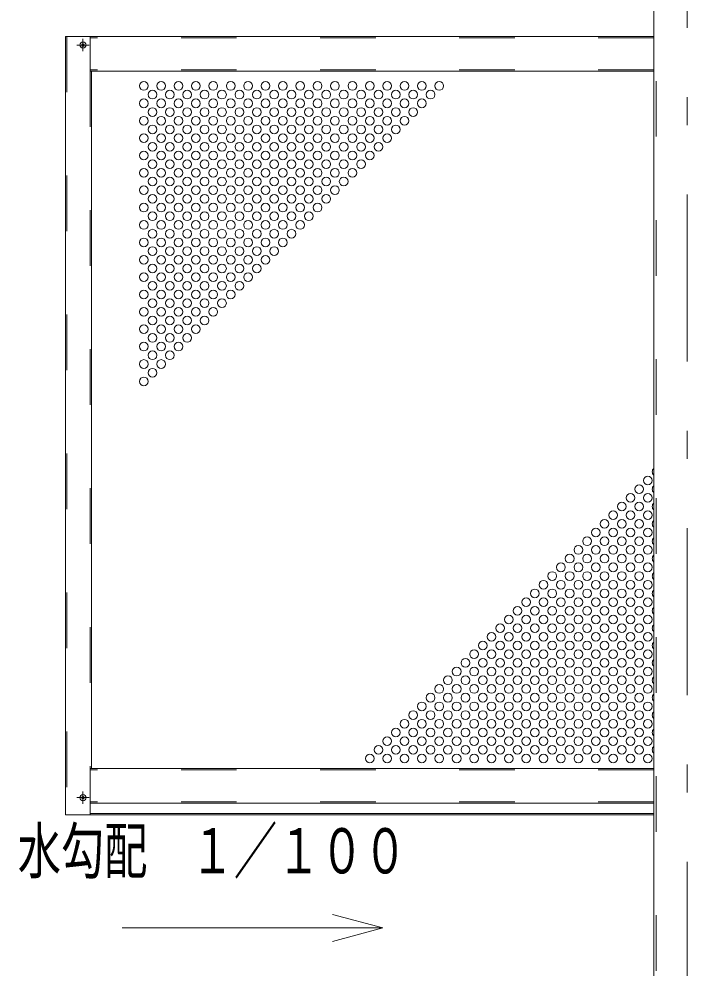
# Model space of a CAD drawing. Units: millimetres, scale not verified. Extents: x -23352 to 23352, y -10500 to 10500.
# Drawn here: x 14094 to 16015, y 1730 to 4460 of the extents above; entities that cross this region are included whole.
import ezdxf
from ezdxf.enums import TextEntityAlignment as Align

# ---------------------------------------------------------------- set-up
doc = ezdxf.new("R2010")
doc.units = ezdxf.units.MM
doc.header["$LTSCALE"] = 40
doc.linetypes.add('USER2', pattern=[10, 4, -6])
doc.linetypes.add('USER3', pattern=[24, 12, -5, 2, -5])
for name, color, linetype, lineweight in [('0-6_2-0BOLD', 7, 'Continuous', 18), ('0-7_2-1HIDDEN', 3, 'USER2', 18), ('0-8_2-2CENTER', 3, 'USER3', 18), ('0-9_2-4THIN', 4, 'Continuous', 18), ('0-A_2-5DIM', 3, 'Continuous', 18)]:
    doc.layers.add(name, color=color, linetype=linetype, lineweight=lineweight)
doc.styles.add('ＭＳ ゴシック', font='')
doc.styles.get('ＭＳ ゴシック').set_extended_font_data('MS Gothic')

msp = doc.modelspace()

# ---------------------------------------------------------------- linework, layer by layer
at = {"layer": '0-6_2-0BOLD'}
for p, q in [((15920.09, 5074.56), (15920.09, 1469.93)), ((14227.96, 4409.93), (14227.96, 2169.93)), ((15920.09, 4409.93), (14227.96, 4409.93)), ((14298.96, 4309.93), (14298.96, 4409.93)), ((14276.3, 4385.45), (14274.82, 4386.98)), ((14276.3, 4384.41), (14274.82, 4382.88)), ((14277.44, 4386.6), (14275.91, 4388.07)), ((14277.44, 4383.26), (14275.91, 4381.79)), ((14278.48, 4386.6), (14280.01, 4388.07)), ((14278.48, 4383.26), (14280.01, 4381.79)), ((14279.63, 4385.45), (14281.1, 4386.98)), ((14279.63, 4384.41), (14281.1, 4382.88)), ((15920.09, 4309.93), (14298.96, 4309.93)), ((14302.96, 4309.93), (14302.96, 2303.43)), ((14276.3, 2220.45), (14274.82, 2221.98)), ((14276.3, 2219.41), (14274.82, 2217.88)), ((14277.44, 2221.6), (14275.91, 2223.07)), ((14277.44, 2218.26), (14275.91, 2216.79)), ((14278.48, 2221.6), (14280.01, 2223.07)), ((14278.48, 2218.26), (14280.01, 2216.79)), ((14279.63, 2220.45), (14281.1, 2221.98)), ((14279.63, 2219.41), (14281.1, 2217.88)), ((15920.09, 2203.43), (14298.96, 2203.43)), ((15920.09, 2169.93), (14227.96, 2169.93)), ((15920.09, 2173.93), (14298.96, 2173.93))]:
    msp.add_line(p, q, dxfattribs=at)
msp.add_lwpolyline([(15920.09, 2303.43), (14298.96, 2303.43), (14298.96, 2169.93)], dxfattribs=at)
for centre in [(14277.96, 4384.93), (14277.96, 2219.93)]:
    msp.add_circle(centre, 8.85, dxfattribs=at)
for centre, radius, start, end in [((14277.96, 4384.93), 3.75, 123.11206, 146.88794), ((14277.96, 4384.93), 3.75, 213.11206, 236.88794), ((14275.76, 4384.93), 0.75, 315.99959, 44.00041), ((14277.96, 4387.14), 0.75, 225.99959, 314.00041), ((14277.96, 4382.72), 0.75, 45.99959, 134.00041), ((14280.17, 4384.93), 0.75, 135.99959, 224.00041), ((14277.96, 4384.93), 3.75, 33.11206, 56.88794), ((14277.96, 4384.93), 3.75, 303.11206, 326.88794), ((14277.96, 2219.93), 3.75, 123.11206, 146.88794), ((14277.96, 2219.93), 3.75, 213.11206, 236.88794), ((14275.76, 2219.93), 0.75, 315.99959, 44.00041), ((14277.96, 2222.14), 0.75, 225.99959, 314.00041), ((14277.96, 2217.72), 0.75, 45.99959, 134.00041), ((14280.17, 2219.93), 0.75, 135.99959, 224.00041), ((14277.96, 2219.93), 3.75, 33.11206, 56.88794), ((14277.96, 2219.93), 3.75, 303.11206, 326.88794)]:
    msp.add_arc(centre, radius, start, end, dxfattribs=at)
at = {"layer": '0-7_2-1HIDDEN'}
for p, q in [((15927.09, 5081.56), (15927.09, 1469.93)), ((14231.96, 4409.93), (14231.96, 2169.93)), ((15920.09, 4405.93), (14298.96, 4405.93)), ((15920.09, 4313.93), (14298.96, 4313.93)), ((14298.96, 4309.93), (14298.96, 2303.43)), ((15920.09, 2299.43), (14298.96, 2299.43)), ((15920.09, 2207.43), (14298.96, 2207.43))]:
    msp.add_line(p, q, dxfattribs=at)
at = {"layer": '0-8_2-2CENTER'}
for p, q in [((16015.46, 6834.72), (16015.46, -93.2)), ((14277.96, 4402.63), (14277.96, 4367.23)), ((14260.26, 4384.93), (14295.66, 4384.93)), ((14260.26, 2219.93), (14295.66, 2219.93)), ((14277.96, 2237.63), (14277.96, 2202.23))]:
    msp.add_line(p, q, dxfattribs=at)
at = {"layer": '0-9_2-4THIN'}
for centre in [(14452.94, 4267.43), (14502.94, 4267.43), (14552.94, 4267.43), (14602.94, 4267.43), (14652.94, 4267.43), (14702.94, 4267.43), (14752.94, 4267.43), (14802.94, 4267.43), (14852.94, 4267.43), (14902.94, 4267.43), (14952.94, 4267.43), (15002.94, 4267.43), (15052.94, 4267.43), (15102.94, 4267.43), (15152.94, 4267.43), (15202.94, 4267.43), (15252.94, 4267.43), (15302.94, 4267.43), (14477.94, 4242.43), (14527.94, 4242.43), (14577.94, 4242.43), (14627.94, 4242.43), (14677.94, 4242.43), (14727.94, 4242.43), (14777.94, 4242.43), (14827.94, 4242.43), (14877.94, 4242.43), (14927.94, 4242.43), (14977.94, 4242.43), (15027.94, 4242.43), (15077.94, 4242.43), (15127.94, 4242.43), (15177.94, 4242.43), (15227.94, 4242.43), (15277.94, 4242.43), (14452.94, 4217.43), (14502.94, 4217.43), (14552.94, 4217.43), (14602.94, 4217.43), (14652.94, 4217.43), (14702.94, 4217.43), (14752.94, 4217.43), (14802.94, 4217.43), (14852.94, 4217.43), (14902.94, 4217.43), (14952.94, 4217.43), (15002.94, 4217.43), (15052.94, 4217.43), (15102.94, 4217.43), (15152.94, 4217.43), (15202.94, 4217.43), (15252.94, 4217.43), (14452.94, 4167.43), (14477.94, 4192.43), (14502.94, 4167.43), (14527.94, 4192.43), (14552.94, 4167.43), (14577.94, 4192.43), (14602.94, 4167.43), (14627.94, 4192.43), (14652.94, 4167.43), (14677.94, 4192.43), (14702.94, 4167.43), (14727.94, 4192.43), (14752.94, 4167.43), (14777.94, 4192.43), (14802.94, 4167.43), (14827.94, 4192.43), (14852.94, 4167.43), (14877.94, 4192.43), (14902.94, 4167.43), (14927.94, 4192.43), (14952.94, 4167.43), (14977.94, 4192.43), (15002.94, 4167.43), (15027.94, 4192.43), (15052.94, 4167.43), (15077.94, 4192.43), (15102.94, 4167.43), (15127.94, 4192.43), (15152.94, 4167.43), (15177.94, 4192.43), (15202.94, 4167.43), (15227.94, 4192.43), (14477.94, 4142.43), (14527.94, 4142.43), (14577.94, 4142.43), (14627.94, 4142.43), (14677.94, 4142.43), (14727.94, 4142.43), (14777.94, 4142.43), (14827.94, 4142.43), (14877.94, 4142.43), (14927.94, 4142.43), (14977.94, 4142.43), (15027.94, 4142.43), (15077.94, 4142.43), (15127.94, 4142.43), (15177.94, 4142.43), (14452.94, 4117.43), (14502.94, 4117.43), (14552.94, 4117.43), (14602.94, 4117.43), (14652.94, 4117.43), (14702.94, 4117.43), (14752.94, 4117.43), (14802.94, 4117.43), (14852.94, 4117.43), (14902.94, 4117.43), (14952.94, 4117.43), (15002.94, 4117.43), (15052.94, 4117.43), (15102.94, 4117.43), (15152.94, 4117.43), (14477.94, 4092.43), (14527.94, 4092.43), (14577.94, 4092.43), (14627.94, 4092.43), (14677.94, 4092.43), (14727.94, 4092.43), (14777.94, 4092.43), (14827.94, 4092.43), (14877.94, 4092.43), (14927.94, 4092.43), (14977.94, 4092.43), (15027.94, 4092.43), (15077.94, 4092.43), (15127.94, 4092.43), (14452.94, 4067.43), (14502.94, 4067.43), (14552.94, 4067.43), (14602.94, 4067.43), (14652.94, 4067.43), (14702.94, 4067.43), (14752.94, 4067.43), (14802.94, 4067.43), (14852.94, 4067.43), (14902.94, 4067.43), (14952.94, 4067.43), (15002.94, 4067.43), (15052.94, 4067.43), (15102.94, 4067.43), (14477.94, 4042.43), (14527.94, 4042.43), (14577.94, 4042.43), (14627.94, 4042.43), (14677.94, 4042.43), (14727.94, 4042.43), (14777.94, 4042.43), (14827.94, 4042.43), (14877.94, 4042.43), (14927.94, 4042.43), (14977.94, 4042.43), (15027.94, 4042.43), (15077.94, 4042.43), (14452.94, 4017.43), (14502.94, 4017.43), (14552.94, 4017.43), (14602.94, 4017.43), (14652.94, 4017.43), (14702.94, 4017.43), (14752.94, 4017.43), (14802.94, 4017.43), (14852.94, 4017.43), (14902.94, 4017.43), (14952.94, 4017.43), (15002.94, 4017.43), (15052.94, 4017.43), (14477.94, 3992.43), (14527.94, 3992.43), (14577.94, 3992.43), (14627.94, 3992.43), (14677.94, 3992.43), (14727.94, 3992.43), (14777.94, 3992.43), (14827.94, 3992.43), (14877.94, 3992.43), (14927.94, 3992.43), (14977.94, 3992.43), (15027.94, 3992.43), (14452.94, 3967.43), (14502.94, 3967.43), (14552.94, 3967.43), (14602.94, 3967.43), (14652.94, 3967.43), (14702.94, 3967.43), (14752.94, 3967.43), (14802.94, 3967.43), (14852.94, 3967.43), (14902.94, 3967.43), (14952.94, 3967.43), (15002.94, 3967.43), (14477.94, 3942.43), (14527.94, 3942.43), (14577.94, 3942.43), (14627.94, 3942.43), (14677.94, 3942.43), (14727.94, 3942.43), (14777.94, 3942.43), (14827.94, 3942.43), (14877.94, 3942.43), (14927.94, 3942.43), (14977.94, 3942.43), (14452.94, 3917.43), (14477.94, 3892.43), (14502.94, 3917.43), (14527.94, 3892.43), (14552.94, 3917.43), (14577.94, 3892.43), (14602.94, 3917.43), (14627.94, 3892.43), (14652.94, 3917.43), (14677.94, 3892.43), (14702.94, 3917.43), (14727.94, 3892.43), (14752.94, 3917.43), (14777.94, 3892.43), (14802.94, 3917.43), (14827.94, 3892.43), (14852.94, 3917.43), (14877.94, 3892.43), (14902.94, 3917.43), (14927.94, 3892.43), (14952.94, 3917.43), (14452.94, 3867.43), (14502.94, 3867.43), (14552.94, 3867.43), (14602.94, 3867.43), (14652.94, 3867.43), (14702.94, 3867.43), (14752.94, 3867.43), (14802.94, 3867.43), (14852.94, 3867.43), (14902.94, 3867.43), (14477.94, 3842.43), (14527.94, 3842.43), (14577.94, 3842.43), (14627.94, 3842.43), (14677.94, 3842.43), (14727.94, 3842.43), (14777.94, 3842.43), (14827.94, 3842.43), (14877.94, 3842.43), (14452.94, 3817.43), (14502.94, 3817.43), (14552.94, 3817.43), (14602.94, 3817.43), (14652.94, 3817.43), (14702.94, 3817.43), (14752.94, 3817.43), (14802.94, 3817.43), (14852.94, 3817.43), (14477.94, 3792.43), (14527.94, 3792.43), (14577.94, 3792.43), (14627.94, 3792.43), (14677.94, 3792.43), (14727.94, 3792.43), (14777.94, 3792.43), (14827.94, 3792.43), (14452.94, 3767.43), (14502.94, 3767.43), (14552.94, 3767.43), (14602.94, 3767.43), (14652.94, 3767.43), (14702.94, 3767.43), (14752.94, 3767.43), (14802.94, 3767.43), (14477.94, 3742.43), (14527.94, 3742.43), (14577.94, 3742.43), (14627.94, 3742.43), (14677.94, 3742.43), (14727.94, 3742.43), (14777.94, 3742.43), (14452.94, 3717.43), (14502.94, 3717.43), (14552.94, 3717.43), (14602.94, 3717.43), (14652.94, 3717.43), (14702.94, 3717.43), (14752.94, 3717.43), (14477.94, 3692.43), (14527.94, 3692.43), (14577.94, 3692.43), (14627.94, 3692.43), (14677.94, 3692.43), (14727.94, 3692.43), (14452.94, 3667.43), (14502.94, 3667.43), (14552.94, 3667.43), (14602.94, 3667.43), (14652.94, 3667.43), (14702.94, 3667.43), (14477.94, 3642.43), (14527.94, 3642.43), (14577.94, 3642.43), (14627.94, 3642.43), (14677.94, 3642.43), (14452.94, 3617.43), (14477.94, 3592.43), (14502.94, 3617.43), (14527.94, 3592.43), (14552.94, 3617.43), (14577.94, 3592.43), (14602.94, 3617.43), (14627.94, 3592.43), (14652.94, 3617.43), (14452.94, 3567.43), (14502.94, 3567.43), (14552.94, 3567.43), (14602.94, 3567.43), (14477.94, 3542.43), (14527.94, 3542.43), (14577.94, 3542.43), (14452.94, 3517.43), (14502.94, 3517.43), (14552.94, 3517.43), (14477.94, 3492.43), (14527.94, 3492.43), (14452.94, 3467.43), (14502.94, 3467.43), (14477.94, 3442.43), (14452.94, 3417.43), (15902.94, 3132.43), (15877.94, 3107.43), (15852.94, 3082.43), (15902.94, 3082.43), (15827.94, 3057.43), (15877.94, 3057.43), (15802.94, 3032.43), (15852.94, 3032.43), (15902.94, 3032.43), (15777.94, 3007.43), (15827.94, 3007.43), (15877.94, 3007.43), (15752.94, 2982.43), (15802.94, 2982.43), (15852.94, 2982.43), (15902.94, 2982.43), (15727.94, 2957.43), (15777.94, 2957.43), (15827.94, 2957.43), (15877.94, 2957.43), (15702.94, 2932.43), (15752.94, 2932.43), (15802.94, 2932.43), (15852.94, 2932.43), (15902.94, 2932.43), (15652.94, 2882.43), (15677.94, 2907.43), (15702.94, 2882.43), (15727.94, 2907.43), (15752.94, 2882.43), (15777.94, 2907.43), (15802.94, 2882.43), (15827.94, 2907.43), (15852.94, 2882.43), (15877.94, 2907.43), (15902.94, 2882.43), (15627.94, 2857.43), (15677.94, 2857.43), (15727.94, 2857.43), (15777.94, 2857.43), (15827.94, 2857.43), (15877.94, 2857.43), (15602.94, 2832.43), (15652.94, 2832.43), (15702.94, 2832.43), (15752.94, 2832.43), (15802.94, 2832.43), (15852.94, 2832.43), (15902.94, 2832.43), (15577.94, 2807.43), (15627.94, 2807.43), (15677.94, 2807.43), (15727.94, 2807.43), (15777.94, 2807.43), (15827.94, 2807.43), (15877.94, 2807.43), (15552.94, 2782.43), (15602.94, 2782.43), (15652.94, 2782.43), (15702.94, 2782.43), (15752.94, 2782.43), (15802.94, 2782.43), (15852.94, 2782.43), (15902.94, 2782.43), (15527.94, 2757.43), (15577.94, 2757.43), (15627.94, 2757.43), (15677.94, 2757.43), (15727.94, 2757.43), (15777.94, 2757.43), (15827.94, 2757.43), (15877.94, 2757.43), (15502.94, 2732.43), (15552.94, 2732.43), (15602.94, 2732.43), (15652.94, 2732.43), (15702.94, 2732.43), (15752.94, 2732.43), (15802.94, 2732.43), (15852.94, 2732.43), (15902.94, 2732.43), (15477.94, 2707.43), (15527.94, 2707.43), (15577.94, 2707.43), (15627.94, 2707.43), (15677.94, 2707.43), (15727.94, 2707.43), (15777.94, 2707.43), (15827.94, 2707.43), (15877.94, 2707.43), (15452.94, 2682.43), (15502.94, 2682.43), (15552.94, 2682.43), (15602.94, 2682.43), (15652.94, 2682.43), (15702.94, 2682.43), (15752.94, 2682.43), (15802.94, 2682.43), (15852.94, 2682.43), (15902.94, 2682.43), (15427.94, 2657.43), (15477.94, 2657.43), (15527.94, 2657.43), (15577.94, 2657.43), (15627.94, 2657.43), (15677.94, 2657.43), (15727.94, 2657.43), (15777.94, 2657.43), (15827.94, 2657.43), (15877.94, 2657.43), (15402.94, 2632.43), (15452.94, 2632.43), (15502.94, 2632.43), (15552.94, 2632.43), (15602.94, 2632.43), (15652.94, 2632.43), (15702.94, 2632.43), (15752.94, 2632.43), (15802.94, 2632.43), (15852.94, 2632.43), (15902.94, 2632.43), (15352.94, 2582.43), (15377.94, 2607.43), (15402.94, 2582.43), (15427.94, 2607.43), (15452.94, 2582.43), (15477.94, 2607.43), (15502.94, 2582.43), (15527.94, 2607.43), (15552.94, 2582.43), (15577.94, 2607.43), (15602.94, 2582.43), (15627.94, 2607.43), (15652.94, 2582.43), (15677.94, 2607.43), (15702.94, 2582.43), (15727.94, 2607.43), (15752.94, 2582.43), (15777.94, 2607.43), (15802.94, 2582.43), (15827.94, 2607.43), (15852.94, 2582.43), (15877.94, 2607.43), (15902.94, 2582.43), (15327.94, 2557.43), (15377.94, 2557.43), (15427.94, 2557.43), (15477.94, 2557.43), (15527.94, 2557.43), (15577.94, 2557.43), (15627.94, 2557.43), (15677.94, 2557.43), (15727.94, 2557.43), (15777.94, 2557.43), (15827.94, 2557.43), (15877.94, 2557.43), (15302.94, 2532.43), (15352.94, 2532.43), (15402.94, 2532.43), (15452.94, 2532.43), (15502.94, 2532.43), (15552.94, 2532.43), (15602.94, 2532.43), (15652.94, 2532.43), (15702.94, 2532.43), (15752.94, 2532.43), (15802.94, 2532.43), (15852.94, 2532.43), (15902.94, 2532.43), (15277.94, 2507.43), (15327.94, 2507.43), (15377.94, 2507.43), (15427.94, 2507.43), (15477.94, 2507.43), (15527.94, 2507.43), (15577.94, 2507.43), (15627.94, 2507.43), (15677.94, 2507.43), (15727.94, 2507.43), (15777.94, 2507.43), (15827.94, 2507.43), (15877.94, 2507.43), (15252.94, 2482.43), (15302.94, 2482.43), (15352.94, 2482.43), (15402.94, 2482.43), (15452.94, 2482.43), (15502.94, 2482.43), (15552.94, 2482.43), (15602.94, 2482.43), (15652.94, 2482.43), (15702.94, 2482.43), (15752.94, 2482.43), (15802.94, 2482.43), (15852.94, 2482.43), (15902.94, 2482.43), (15227.94, 2457.43), (15277.94, 2457.43), (15327.94, 2457.43), (15377.94, 2457.43), (15427.94, 2457.43), (15477.94, 2457.43), (15527.94, 2457.43), (15577.94, 2457.43), (15627.94, 2457.43), (15677.94, 2457.43), (15727.94, 2457.43), (15777.94, 2457.43), (15827.94, 2457.43), (15877.94, 2457.43), (15202.94, 2432.43), (15252.94, 2432.43), (15302.94, 2432.43), (15352.94, 2432.43), (15402.94, 2432.43), (15452.94, 2432.43), (15502.94, 2432.43), (15552.94, 2432.43), (15602.94, 2432.43), (15652.94, 2432.43), (15702.94, 2432.43), (15752.94, 2432.43), (15802.94, 2432.43), (15852.94, 2432.43), (15902.94, 2432.43), (15177.94, 2407.43), (15227.94, 2407.43), (15277.94, 2407.43), (15327.94, 2407.43), (15377.94, 2407.43), (15427.94, 2407.43), (15477.94, 2407.43), (15527.94, 2407.43), (15577.94, 2407.43), (15627.94, 2407.43), (15677.94, 2407.43), (15727.94, 2407.43), (15777.94, 2407.43), (15827.94, 2407.43), (15877.94, 2407.43), (15152.94, 2382.43), (15202.94, 2382.43), (15252.94, 2382.43), (15302.94, 2382.43), (15352.94, 2382.43), (15402.94, 2382.43), (15452.94, 2382.43), (15502.94, 2382.43), (15552.94, 2382.43), (15602.94, 2382.43), (15652.94, 2382.43), (15702.94, 2382.43), (15752.94, 2382.43), (15802.94, 2382.43), (15852.94, 2382.43), (15902.94, 2382.43), (15127.94, 2357.43), (15177.94, 2357.43), (15227.94, 2357.43), (15277.94, 2357.43), (15327.94, 2357.43), (15377.94, 2357.43), (15427.94, 2357.43), (15477.94, 2357.43), (15527.94, 2357.43), (15577.94, 2357.43), (15627.94, 2357.43), (15677.94, 2357.43), (15727.94, 2357.43), (15777.94, 2357.43), (15827.94, 2357.43), (15877.94, 2357.43), (15102.94, 2332.43), (15152.94, 2332.43), (15202.94, 2332.43), (15252.94, 2332.43), (15302.94, 2332.43), (15352.94, 2332.43), (15402.94, 2332.43), (15452.94, 2332.43), (15502.94, 2332.43), (15552.94, 2332.43), (15602.94, 2332.43), (15652.94, 2332.43), (15702.94, 2332.43), (15752.94, 2332.43), (15802.94, 2332.43), (15852.94, 2332.43), (15902.94, 2332.43)]:
    msp.add_circle(centre, 12.5, dxfattribs=at)
for centre in [(15927.94, 3157.43), (15927.94, 3107.43), (15927.94, 3057.43), (15927.94, 3007.43), (15927.94, 2957.43), (15927.94, 2907.43), (15927.94, 2857.43), (15927.94, 2807.43), (15927.94, 2757.43), (15927.94, 2707.43), (15927.94, 2657.43), (15927.94, 2607.43), (15927.94, 2557.43), (15927.94, 2507.43), (15927.94, 2457.43), (15927.94, 2407.43), (15927.94, 2357.43)]:
    msp.add_arc(centre, 12.5, 128.939, 231.061, dxfattribs=at)
at = {"layer": '0-A_2-5DIM'}
for p, q in [((15140.46, 1844.93), (14995.57, 1883.75)), ((15140.46, 1844.93), (14995.57, 1883.75)), ((14995.57, 1806.11), (15140.46, 1844.93))]:
    msp.add_line(p, q, dxfattribs=at)
msp.add_lwpolyline([(14995.57, 1806.11), (15140.46, 1844.93), (14390.46, 1844.93)], dxfattribs=at)

# ---------------------------------------------------------------- texts
at = {"layer": '0-A_2-5DIM', "color": 7, "style": 'ＭＳ ゴシック', "width": 0.7}
for p in [(14090.45, 1962.7), (14090.46, 1962.7)]:
    msp.add_text('水勾配\u3000１／１００', height=130.2, dxfattribs=at).set_placement(p, align=Align.BOTTOM_LEFT)

doc.saveas('drawing.dxf')
